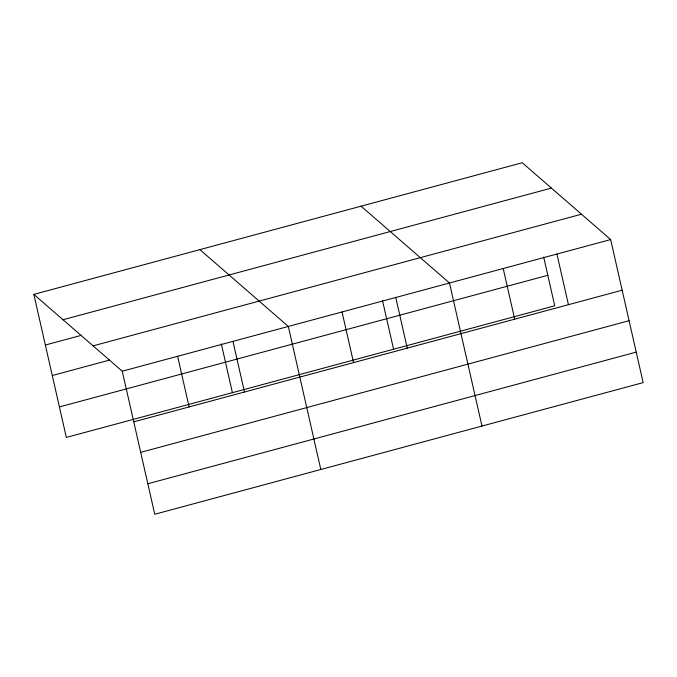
<?xml version="1.0" encoding="UTF-8"?>
<svg xmlns="http://www.w3.org/2000/svg" width="677" height="677" viewBox="0 0 677 677"><rect width="100%" height="100%" fill="white"/><g stroke="black" fill="none" stroke-linecap="round" stroke-linejoin="round"><path stroke-width="1.02" d="M33.85 294.385L522.238 162.742L610.654 239.565L643.15 382.615L154.762 514.258L122.258 371.208L33.85 294.385L66.346 437.435L554.742 305.792L543.665 257.057M63.029 319.739L551.416 188.096M45.359 345.033L81.587 335.267M93.087 345.854L581.475 214.22M52.281 375.523L109.649 360.062M122.258 371.208L610.654 239.565M59.424 406.936L547.811 275.302M133.767 421.847L622.155 290.213M140.698 452.346L629.085 320.703M147.831 483.759L636.219 352.116M361.069 206.189L449.486 283.011L481.982 426.053M199.901 249.627L288.317 326.449L320.813 469.499M556.926 254.044L568.435 304.692M503.206 268.532L514.715 319.172M395.757 297.491L407.266 348.13M382.497 300.495L393.574 349.23M342.037 311.97L353.546 362.61M232.964 341.369L244.473 392.008M221.328 343.941L232.406 392.677M177.611 356.288L189.12 406.928"/></g></svg>
